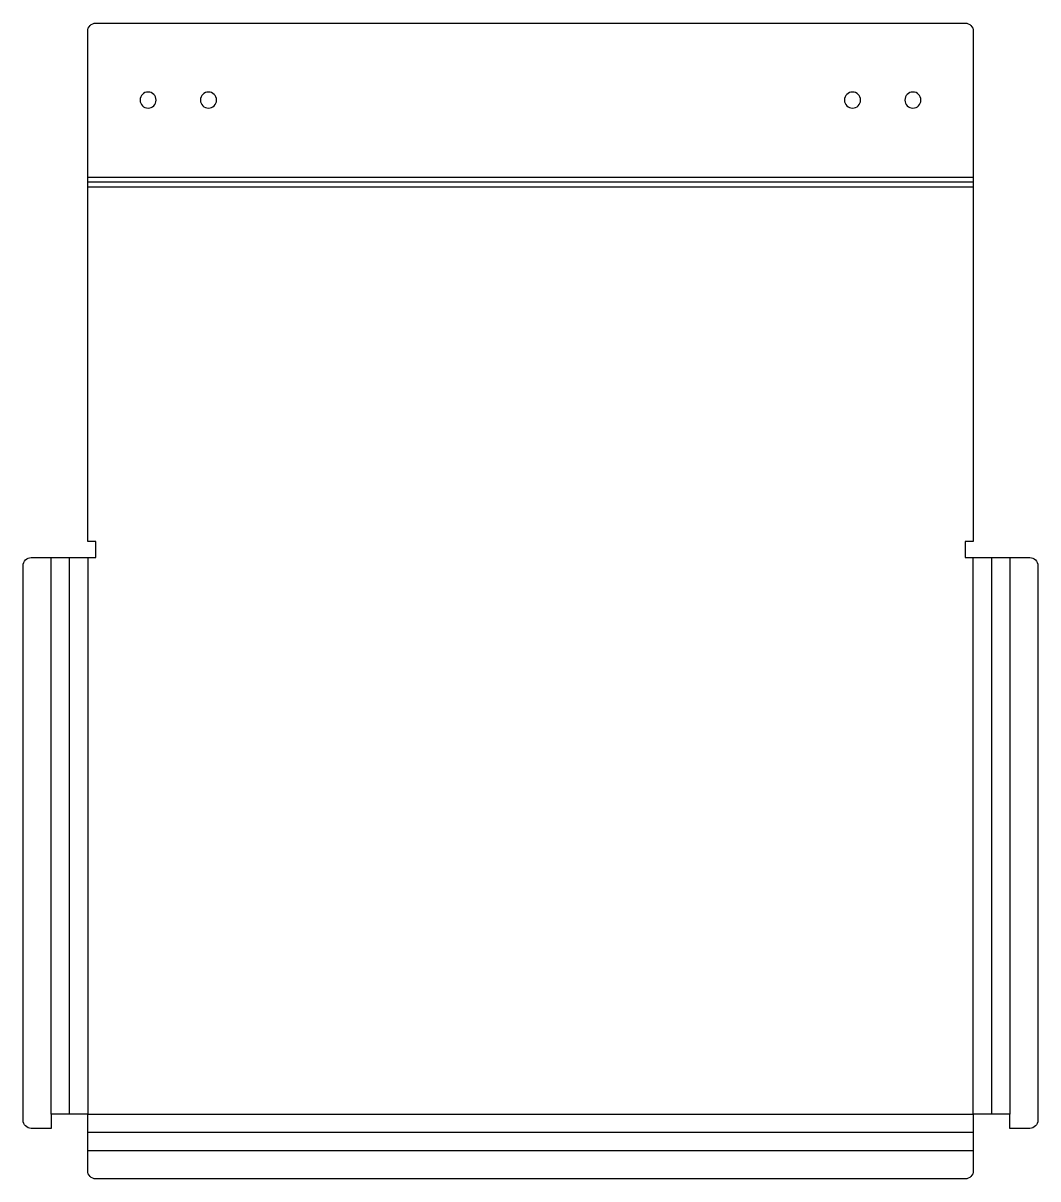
# Model space of a CAD drawing. Header units: millimetres. Extents: x -18 to 234, y 0 to 287.
import ezdxf

# ---------------------------------------------------------------- set-up
doc = ezdxf.new("R2010")
doc.units = ezdxf.units.MM

msp = doc.modelspace()

# ---------------------------------------------------------------- linework, layer by layer
at = {"layer": 'BEND'}
for p, q in [((218, 247.53), (-2, 247.53)), ((-6.52, 16.05), (-6.52, 154.3)), ((222.52, 154.3), (222.52, 16.05)), ((218, 11.52), (-2, 11.52))]:
    msp.add_line(p, q, dxfattribs=at)
at = {"layer": 'BEND_EXTENT'}
for p, q in [((-2, 248.79), (218, 248.79)), ((218, 246.27), (-2, 246.27)), ((-11.05, 16.05), (-11.05, 154.3)), ((-2, 154.3), (-2, 16.05)), ((218, 16.05), (218, 154.3)), ((227.05, 154.3), (227.05, 16.05)), ((-2, 16.05), (218, 16.05)), ((218, 7), (-2, 7))]:
    msp.add_line(p, q, dxfattribs=at)
at = {"layer": 'INTERIOR_PROFILES', "extrusion": (0, 0, -1)}
for centre in [(-13, 267.9), (-28, 267.9), (-188, 267.9), (-203, 267.9)]:
    msp.add_circle(centre, 2, dxfattribs=at)
at = {"layer": 'OUTER_PROFILES'}
msp.add_lwpolyline([(0, 287.01), (216, 287.01, -0.414214), (218, 285.01), (218, 158.3), (216, 158.3), (216, 154.3), (232.05, 154.3, -0.414214), (234.05, 152.3), (234.05, 14.55, -0.414214), (232.05, 12.55), (227.05, 12.55), (227.05, 16.05), (218, 16.05), (218, 2, -0.414214), (216, 0), (0, 0, -0.414214), (-2, 2), (-2, 16.05), (-11.05, 16.05), (-11.05, 12.55), (-16.05, 12.55, -0.414214), (-18.05, 14.55), (-18.05, 152.3, -0.414214), (-16.05, 154.3), (0, 154.3), (0, 158.3), (-2, 158.3), (-2, 285.01, -0.414214)], format="xyb", close=True, dxfattribs=at)

doc.saveas('drawing.dxf')
